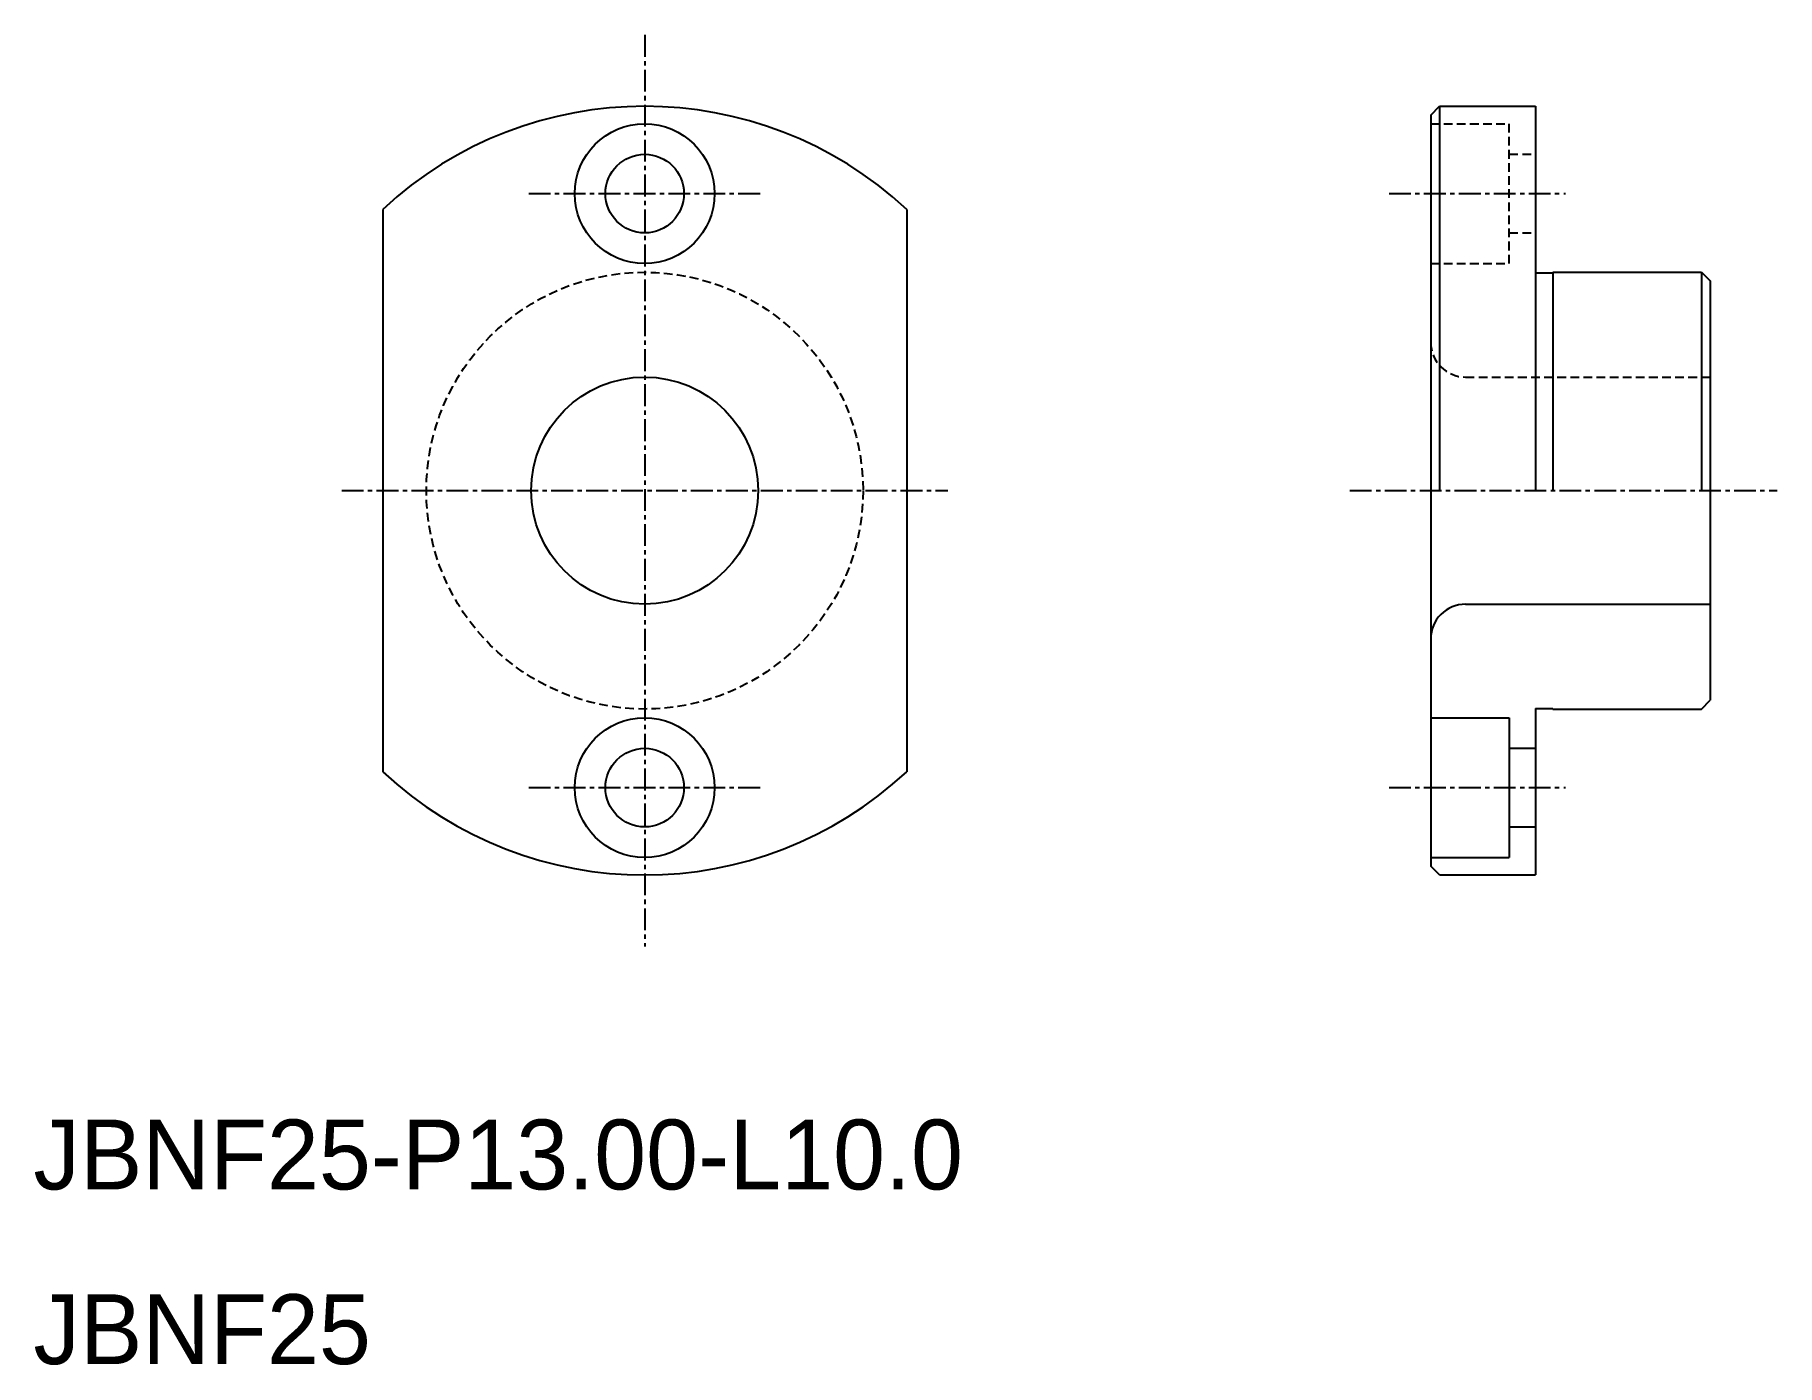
# Model space of a CAD drawing. Extents: x 10.1 to 109.8, y 9.9 to 86.1.
import ezdxf

# ---------------------------------------------------------------- set-up
doc = ezdxf.new("R2010")
doc.units = 0
doc.linetypes.add('CENTER', pattern=[2, 1.25, -0.25, 0.25, -0.25])
doc.linetypes.add('DASHED', pattern=[0.75, 0.5, -0.25])
doc.layers.get('0').update_dxf_attribs({"linetype": 'CONTINUOUS'})
doc.layers.add('CENTER', color=1, linetype='CENTER')

msp = doc.modelspace()

# ---------------------------------------------------------------- linework, layer by layer
at = {"color": 7, "linetype": 'CONTINUOUS'}
for p, q in [((90, 81.5), (90.5, 82)), ((90.5, 82), (90.5, 60)), ((90.5, 82), (96, 82)), ((91.875, 82), (91.875, 82)), ((93.25, 82), (93.25, 82)), ((96, 82), (96, 60)), ((90, 81.5), (90, 38.5)), ((30, 76.093), (30, 43.907)), ((60, 76.093), (60, 43.907)), ((96, 72.475), (97, 72.475)), ((97, 72.5), (97, 60)), ((97, 72.5), (105.5, 72.5)), ((105.5, 72.5), (106, 72)), ((105.5, 72.5), (105.5, 60)), ((106, 72), (106, 48)), ((92, 53.5), (106, 53.5)), ((105.5, 47.5), (106, 48)), ((90, 47), (94.5, 47)), ((94.5, 47), (94.5, 39)), ((96, 47.525), (96, 38)), ((96, 47.525), (97, 47.525)), ((97, 47.525), (97, 47.5)), ((97, 47.5), (105.5, 47.5)), ((94.5, 45.25), (96, 45.25)), ((94.5, 40.75), (96, 40.75)), ((90, 39), (94.5, 39)), ((90.5, 38), (90, 38.5)), ((90.5, 38), (96, 38))]:
    msp.add_line(p, q, dxfattribs=at)
at = {"color": 3, "linetype": 'DASHED'}
for p, q in [((90, 81), (94.5, 81)), ((94.5, 73), (94.5, 81)), ((94.5, 79.25), (96, 79.25)), ((94.5, 74.75), (96, 74.75)), ((90, 73), (94.5, 73)), ((92, 66.5), (106, 66.5))]:
    msp.add_line(p, q, dxfattribs=at)
at = {"color": 7, "linetype": 'CONTINUOUS'}
for centre, radius in [((45, 77), 4), ((45, 77), 2.25), ((45, 60), 6.5), ((45, 43), 4), ((45, 43), 2.25)]:
    msp.add_circle(centre, radius, dxfattribs=at)
at = {"color": 3, "linetype": 'DASHED'}
msp.add_circle((45, 60), 12.5, dxfattribs=at)
at = {"color": 7, "linetype": 'CONTINUOUS'}
for centre, radius, start, end in [((45, 60), 22, 47.01411, 132.98589), ((92, 51.5), 2, 90, 180), ((45, 60), 22, 227.01411, 312.98589)]:
    msp.add_arc(centre, radius, start, end, dxfattribs=at)
at = {"color": 3, "linetype": 'DASHED'}
msp.add_arc((92, 68.5), 2, 180, 270, dxfattribs=at)
at = {"layer": 'CENTER', "color": 1, "linetype": 'CENTER'}
for p, q in [((45, 86.088), (45, 33.912)), ((38.36, 77), (51.64, 77)), ((87.615, 77), (97.711, 77)), ((27.651, 60), (62.349, 60)), ((85.371, 60), (109.838, 60)), ((38.36, 43), (51.64, 43)), ((87.615, 43), (97.711, 43))]:
    msp.add_line(p, q, dxfattribs=at)

# ---------------------------------------------------------------- texts
at = {"color": 7, "linetype": 'CONTINUOUS'}
for s, p in [('JBNF25-P13.00-L10.0', (10, 20)), ('JBNF25', (10, 10))]:
    msp.add_text(s, height=4, dxfattribs=at).set_placement(p)

doc.saveas('drawing.dxf')
